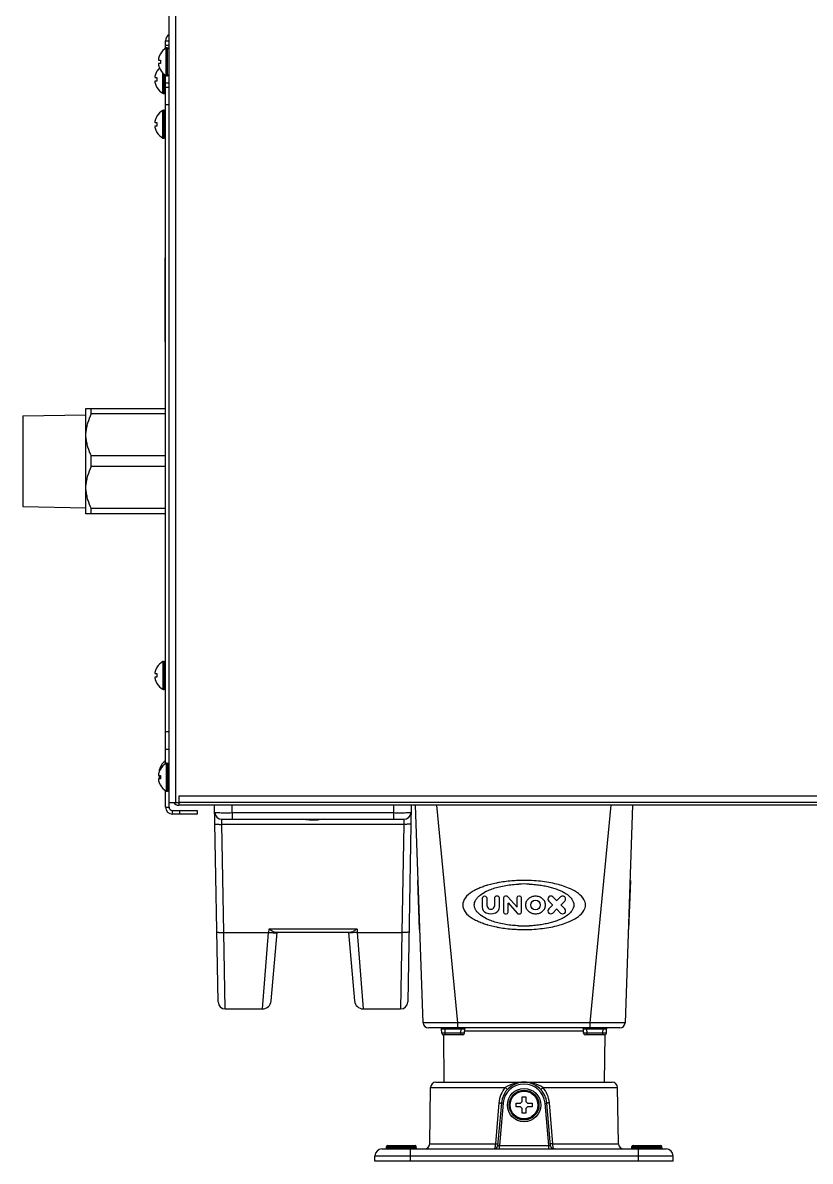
# Model space of a CAD drawing. Header units: millimetres. Extents: x -1686 to 4120, y -1850 to 2563.
# Drawn here: x 1606.3 to 1830.8, y -228.8 to 95.5 of the extents above; entities that cross this region are included whole.
import ezdxf

# ---------------------------------------------------------------- set-up
doc = ezdxf.new("R2010")
doc.units = ezdxf.units.MM
doc.header["$LTSCALE"] = 65.395
doc.layers.get('0').update_dxf_attribs({"linetype": 'CONTINUOUS'})
doc.layers.add('ASSI', color=7, linetype='CONTINUOUS')
doc.layers.add('GEOM', color=7, linetype='CONTINUOUS')

msp = doc.modelspace()

# ---------------------------------------------------------------- linework, layer by layer
at = {"linetype": 'Continuous'}
for p, q in [((1644.98, 84.93), (1645.53, 84.93)), ((1645.5, 86.73), (1645.53, 86.73)), ((1644.5, 81.73), (1644.53, 81.73)), ((1645.53, 83.93), (1644.98, 83.93)), ((1645.53, 82.13), (1645.5, 82.13)), ((1643.98, 79.93), (1644.53, 79.93)), ((1644.53, 78.93), (1643.98, 78.93)), ((1644.53, 77.13), (1644.5, 77.13)), ((1644.5, 68.93), (1644.53, 68.93)), ((1643.98, 67.13), (1644.53, 67.13)), ((1644.53, 66.13), (1643.98, 66.13)), ((1644.53, 64.33), (1644.5, 64.33)), ((1606.28, -16.45), (1624.28, -16.15)), ((1624.28, -14.37), (1646.98, -14.37)), ((1624.28, -44.37), (1624.28, -14.37)), ((1625.78, -15.87), (1625.78, -14.37)), ((1646.98, -15.87), (1625.78, -15.87)), ((1606.28, -16.45), (1606.28, -42.29)), ((1646.98, -27.86), (1625.78, -27.86)), ((1625.78, -30.87), (1625.78, -27.86)), ((1646.98, -30.87), (1625.78, -30.87)), ((1606.28, -42.29), (1624.28, -42.59)), ((1646.98, -44.37), (1624.28, -44.37)), ((1646.98, -42.86), (1625.78, -42.86)), ((1625.78, -44.37), (1625.78, -42.86)), ((1643.98, -89.87), (1644.53, -89.87)), ((1644.5, -88.07), (1644.53, -88.07)), ((1644.53, -90.87), (1643.98, -90.87)), ((1644.53, -92.67), (1644.5, -92.67)), ((1645.7, -116.07), (1645.73, -116.07)), ((1644.98, -118.87), (1645.53, -118.87)), ((1645.53, -119.87), (1644.98, -119.87)), ((1645.5, -117.07), (1645.53, -117.07)), ((1645.53, -121.67), (1645.5, -121.67)), ((1748.68, -210.47), (1749.68, -210.47)), ((1748.68, -211.77), (1748.68, -210.47)), ((1749.68, -210.47), (1749.68, -211.77)), ((1746.88, -212.27), (1748.18, -212.27)), ((1746.88, -213.27), (1746.88, -212.27)), ((1748.18, -213.27), (1746.88, -213.27)), ((1748.18, -212.27), (1748.68, -211.77)), ((1748.68, -213.77), (1748.18, -213.27)), ((1748.68, -215.07), (1748.68, -213.77)), ((1749.68, -211.77), (1750.18, -212.27)), ((1750.18, -213.27), (1749.68, -213.77)), ((1749.68, -213.77), (1749.68, -215.07)), ((1750.18, -212.27), (1751.48, -212.27)), ((1751.48, -213.27), (1750.18, -213.27)), ((1751.48, -212.27), (1751.48, -213.27)), ((1749.68, -215.07), (1748.68, -215.07))]:
    msp.add_line(p, q, dxfattribs=at)
for centre, radius, start, end in [((1646.95, 85.18), 1.98, 174.8627, 175.7144), ((1646.94, 85.18), 1.97, 175.714, 176.9766), ((1646.93, 85.18), 1.96, 176.9771, 178.0037), ((1646.92, 85.18), 1.95, 178.0037, 179.0738), ((1646.92, 85.18), 1.95, 179.0741, 180.1995), ((1646.92, 85.18), 1.95, 180.1995, 181.1541), ((1646.92, 85.18), 1.95, 181.1545, 182.3767), ((1646.93, 85.18), 1.96, 182.3765, 183.2159), ((1646.94, 85.18), 1.97, 183.2167, 184.6016), ((1646.95, 85.18), 1.98, 184.6009, 185.2558), ((1649.48, 84.28), 4.64, 163.6036, 165.6824), ((1646.97, 85.18), 2.01, 172.7256, 174.8598), ((1646.97, 85.18), 2.01, 185.2585, 187.2741), ((1649.51, 84.28), 4.67, 162.6228, 163.6051), ((1649.52, 84.27), 4.68, 161.535, 162.6227), ((1649.54, 84.26), 4.7, 159.4813, 161.5344), ((1649.55, 84.26), 4.72, 158.9977, 159.4819), ((1649.56, 84.26), 4.72, 157.4524, 158.9975), ((1649.57, 84.26), 4.73, 156.6826, 157.4526), ((1649.57, 84.25), 4.73, 155.4278, 156.6825), ((1649.57, 84.25), 4.74, 154.4598, 155.4278), ((1649.58, 84.25), 4.74, 153.3188, 154.4598), ((1649.58, 84.25), 4.75, 151.9926, 153.3187), ((1649.58, 84.25), 4.75, 151.0316, 151.9926), ((1649.59, 84.24), 4.75, 148.4659, 151.0313), ((1649.29, 84.43), 3.79, 172.4013, 179.9911), ((1649.29, 84.43), 3.79, 180.0089, 187.5987), ((1648.57, 79.26), 4.73, 156.6826, 157.4526), ((1648.57, 79.25), 4.73, 155.4278, 156.6825), ((1648.57, 79.25), 4.74, 154.4598, 155.4278), ((1648.58, 79.25), 4.74, 153.3188, 154.4598), ((1648.58, 79.25), 4.75, 151.9926, 153.3187), ((1648.58, 79.25), 4.75, 151.0316, 151.9926), ((1648.59, 79.24), 4.75, 148.4659, 151.0313), ((1646.95, 83.68), 1.98, 174.7442, 175.3991), ((1646.94, 83.68), 1.97, 175.3984, 176.7833), ((1646.93, 83.68), 1.96, 176.7841, 177.6235), ((1646.92, 83.68), 1.96, 177.6234, 178.8455), ((1646.92, 83.68), 1.95, 178.8459, 180.9258), ((1646.92, 83.68), 1.95, 180.9261, 181.9964), ((1646.93, 83.68), 1.96, 181.9964, 183.0228), ((1646.94, 83.68), 1.97, 183.0233, 184.286), ((1646.95, 83.68), 1.98, 184.2856, 185.1372), ((1646.97, 83.68), 2.01, 172.7259, 174.7415), ((1646.97, 83.68), 2.01, 185.1401, 187.2744), ((1649.48, 84.58), 4.64, 194.3176, 196.3964), ((1649.51, 84.59), 4.67, 196.3949, 197.3772), ((1649.52, 84.59), 4.68, 197.3773, 198.465), ((1649.54, 84.6), 4.7, 198.4656, 200.5187), ((1649.55, 84.6), 4.72, 200.5181, 201.0023), ((1649.56, 84.6), 4.72, 201.0025, 202.5476), ((1649.57, 84.61), 4.73, 202.5474, 203.3174), ((1649.57, 84.61), 4.73, 203.3175, 204.5722), ((1649.57, 84.61), 4.74, 204.5722, 205.5402), ((1649.58, 84.61), 4.74, 205.5402, 206.6812), ((1649.58, 84.61), 4.75, 206.6813, 208.0074), ((1649.58, 84.62), 4.75, 208.0074, 208.9684), ((1649.59, 84.62), 4.75, 208.9687, 211.5341), ((1645.95, 80.18), 1.98, 174.8627, 175.7144), ((1645.94, 80.18), 1.97, 175.714, 176.9766), ((1645.93, 80.18), 1.96, 176.9771, 178.0037), ((1645.92, 80.18), 1.95, 178.0037, 179.0738), ((1645.92, 80.18), 1.95, 179.0741, 180.1995), ((1645.92, 80.18), 1.95, 180.1995, 181.1541), ((1645.92, 80.18), 1.95, 181.1545, 182.3767), ((1645.93, 80.18), 1.96, 182.3765, 183.2159), ((1645.94, 80.18), 1.97, 183.2167, 184.6016), ((1645.95, 80.18), 1.98, 184.6009, 185.2558), ((1645.95, 78.68), 1.98, 174.7442, 175.3991), ((1645.94, 78.68), 1.97, 175.3984, 176.7833), ((1645.93, 78.68), 1.96, 176.7841, 177.6235), ((1645.92, 78.68), 1.96, 177.6234, 178.8455), ((1645.92, 78.68), 1.95, 178.8459, 180.9258), ((1645.92, 78.68), 1.95, 180.9261, 181.9964), ((1645.93, 78.68), 1.96, 181.9964, 183.0228), ((1645.94, 78.68), 1.97, 183.0233, 184.286), ((1645.95, 78.68), 1.98, 184.2856, 185.1372), ((1648.48, 79.28), 4.64, 163.6036, 165.6824), ((1645.97, 80.18), 2.01, 172.7256, 174.8598), ((1645.97, 80.18), 2.01, 185.2585, 187.2741), ((1645.97, 78.68), 2.01, 172.7259, 174.7415), ((1645.97, 78.68), 2.01, 185.1401, 187.2744), ((1648.48, 79.58), 4.64, 194.3176, 196.3964), ((1648.51, 79.28), 4.67, 162.6228, 163.6051), ((1648.51, 79.59), 4.67, 196.3949, 197.3772), ((1648.52, 79.27), 4.68, 161.535, 162.6227), ((1648.52, 79.59), 4.68, 197.3773, 198.465), ((1648.54, 79.26), 4.7, 159.4813, 161.5344), ((1648.54, 79.6), 4.7, 198.4656, 200.5187), ((1648.55, 79.26), 4.72, 158.9977, 159.4819), ((1648.55, 79.6), 4.72, 200.5181, 201.0023), ((1648.56, 79.26), 4.72, 157.4524, 158.9975), ((1648.56, 79.6), 4.72, 201.0025, 202.5476), ((1648.29, 79.43), 3.79, 172.4013, 179.9911), ((1648.29, 79.43), 3.79, 180.0089, 187.5987), ((1648.57, 79.61), 4.73, 202.5474, 203.3174), ((1648.57, 79.61), 4.73, 203.3175, 204.5722), ((1648.57, 79.61), 4.74, 204.5722, 205.5402), ((1648.58, 79.61), 4.74, 205.5402, 206.6812), ((1648.58, 79.61), 4.75, 206.6813, 208.0074), ((1648.58, 79.62), 4.75, 208.0074, 208.9684), ((1648.59, 79.62), 4.75, 208.9687, 211.5341), ((1648.54, 66.46), 4.7, 159.4813, 161.5344), ((1648.55, 66.46), 4.72, 158.9977, 159.4819), ((1648.56, 66.46), 4.72, 157.4524, 158.9975), ((1648.57, 66.46), 4.73, 156.6826, 157.4526), ((1648.57, 66.45), 4.73, 155.4278, 156.6825), ((1648.57, 66.45), 4.74, 154.4598, 155.4278), ((1648.58, 66.45), 4.74, 153.3188, 154.4598), ((1648.58, 66.45), 4.75, 151.9926, 153.3187), ((1648.58, 66.45), 4.75, 151.0316, 151.9926), ((1648.59, 66.44), 4.75, 148.4659, 151.0313), ((1645.95, 67.38), 1.98, 174.8627, 175.7144), ((1645.94, 67.38), 1.97, 175.714, 176.9766), ((1645.93, 67.38), 1.96, 176.9771, 178.0037), ((1645.92, 67.38), 1.95, 178.0037, 179.0738), ((1645.92, 67.38), 1.95, 179.0741, 180.1995), ((1645.92, 67.38), 1.95, 180.1995, 181.1541), ((1645.92, 67.38), 1.95, 181.1545, 182.3767), ((1645.93, 67.38), 1.96, 182.3765, 183.2159), ((1645.94, 67.38), 1.97, 183.2167, 184.6016), ((1645.95, 67.38), 1.98, 184.6009, 185.2558), ((1645.95, 65.88), 1.98, 174.7442, 175.3991), ((1645.94, 65.88), 1.97, 175.3984, 176.7833), ((1645.93, 65.88), 1.96, 176.7841, 177.6235), ((1645.92, 65.88), 1.96, 177.6234, 178.8455), ((1645.92, 65.88), 1.95, 178.8459, 180.9258), ((1645.92, 65.88), 1.95, 180.9261, 181.9964), ((1645.93, 65.88), 1.96, 181.9964, 183.0228), ((1645.94, 65.88), 1.97, 183.0233, 184.286), ((1645.95, 65.88), 1.98, 184.2856, 185.1372), ((1648.48, 66.48), 4.64, 163.6036, 165.6824), ((1645.97, 67.38), 2.01, 172.7256, 174.8598), ((1645.97, 67.38), 2.01, 185.2585, 187.2741), ((1645.97, 65.88), 2.01, 172.7259, 174.7415), ((1645.97, 65.88), 2.01, 185.1401, 187.2744), ((1648.48, 66.78), 4.64, 194.3176, 196.3964), ((1648.51, 66.48), 4.67, 162.6228, 163.6051), ((1648.51, 66.79), 4.67, 196.3949, 197.3772), ((1648.52, 66.47), 4.68, 161.535, 162.6227), ((1648.52, 66.79), 4.68, 197.3773, 198.465), ((1648.54, 66.8), 4.7, 198.4656, 200.5187), ((1648.55, 66.8), 4.72, 200.5181, 201.0023), ((1648.56, 66.8), 4.72, 201.0025, 202.5476), ((1648.57, 66.81), 4.73, 202.5474, 203.3174), ((1648.57, 66.81), 4.73, 203.3175, 204.5722), ((1648.29, 66.63), 3.79, 172.4013, 179.9911), ((1648.29, 66.63), 3.79, 180.0089, 187.5987), ((1648.57, 66.81), 4.74, 204.5722, 205.5402), ((1648.58, 66.81), 4.74, 205.5402, 206.6812), ((1648.58, 66.81), 4.75, 206.6813, 208.0074), ((1648.58, 66.82), 4.75, 208.0074, 208.9684), ((1648.59, 66.82), 4.75, 208.9687, 211.5341), ((1645.95, -89.62), 1.98, 174.8627, 175.7144), ((1645.94, -89.62), 1.97, 175.714, 176.9766), ((1645.93, -89.62), 1.96, 176.9771, 178.0037), ((1645.92, -89.62), 1.95, 178.0037, 179.0738), ((1645.92, -89.62), 1.95, 179.0741, 180.1995), ((1645.92, -89.62), 1.95, 180.1995, 181.1541), ((1645.92, -89.62), 1.95, 181.1545, 182.3767), ((1645.93, -89.62), 1.96, 182.3765, 183.2159), ((1645.94, -89.62), 1.97, 183.2167, 184.6016), ((1645.95, -89.62), 1.98, 184.6009, 185.2558), ((1648.48, -90.52), 4.64, 163.6036, 165.6824), ((1645.97, -89.62), 2.01, 172.7256, 174.8598), ((1645.97, -89.62), 2.01, 185.2585, 187.2741), ((1648.51, -90.52), 4.67, 162.6228, 163.6051), ((1648.52, -90.53), 4.68, 161.535, 162.6227), ((1648.54, -90.54), 4.7, 159.4813, 161.5344), ((1648.55, -90.54), 4.72, 158.9977, 159.4819), ((1648.56, -90.54), 4.72, 157.4524, 158.9975), ((1648.57, -90.54), 4.73, 156.6826, 157.4526), ((1648.57, -90.55), 4.73, 155.4278, 156.6825), ((1648.57, -90.55), 4.74, 154.4598, 155.4278), ((1648.58, -90.55), 4.74, 153.3188, 154.4598), ((1648.58, -90.55), 4.75, 151.9926, 153.3187), ((1648.58, -90.55), 4.75, 151.0316, 151.9926), ((1648.59, -90.56), 4.75, 148.4659, 151.0313), ((1648.29, -90.37), 3.79, 172.4013, 179.9911), ((1648.29, -90.37), 3.79, 180.0089, 187.5987), ((1645.95, -91.12), 1.98, 174.7442, 175.3991), ((1645.94, -91.12), 1.97, 175.3984, 176.7833), ((1645.93, -91.12), 1.96, 176.7841, 177.6235), ((1645.92, -91.12), 1.96, 177.6234, 178.8455), ((1645.92, -91.12), 1.95, 178.8459, 180.9258), ((1645.92, -91.12), 1.95, 180.9261, 181.9964), ((1645.93, -91.12), 1.96, 181.9964, 183.0228), ((1645.94, -91.12), 1.97, 183.0233, 184.286), ((1645.95, -91.12), 1.98, 184.2856, 185.1372), ((1645.97, -91.12), 2.01, 172.7259, 174.7415), ((1645.97, -91.12), 2.01, 185.1401, 187.2744), ((1648.48, -90.22), 4.64, 194.3176, 196.3964), ((1648.51, -90.21), 4.67, 196.3949, 197.3772), ((1648.52, -90.21), 4.68, 197.3773, 198.465), ((1648.54, -90.2), 4.7, 198.4656, 200.5187), ((1648.55, -90.2), 4.72, 200.5181, 201.0023), ((1648.56, -90.2), 4.72, 201.0025, 202.5476), ((1648.57, -90.19), 4.73, 202.5474, 203.3174), ((1648.57, -90.19), 4.73, 203.3175, 204.5722), ((1648.57, -90.19), 4.74, 204.5722, 205.5402), ((1648.58, -90.19), 4.74, 205.5402, 206.6812), ((1648.58, -90.19), 4.75, 206.6813, 208.0074), ((1648.58, -90.18), 4.75, 208.0074, 208.9684), ((1648.59, -90.18), 4.75, 208.9687, 211.5341), ((1649.76, -118.54), 4.72, 157.4524, 158.9975), ((1649.77, -118.54), 4.73, 156.6826, 157.4526), ((1649.77, -118.55), 4.73, 155.4278, 156.6825), ((1649.77, -118.55), 4.74, 154.4598, 155.4278), ((1649.78, -118.55), 4.74, 153.3188, 154.4598), ((1649.78, -118.55), 4.75, 151.9926, 153.3187), ((1649.78, -118.55), 4.75, 151.0316, 151.9926), ((1649.79, -118.56), 4.75, 148.4659, 151.0313), ((1646.95, -118.62), 1.98, 174.8627, 175.7144), ((1646.94, -118.62), 1.97, 175.714, 176.9766), ((1646.93, -118.62), 1.96, 176.9771, 178.0037), ((1646.92, -118.62), 1.95, 178.0037, 179.0738), ((1646.92, -118.62), 1.95, 179.0741, 180.1995), ((1646.92, -118.62), 1.95, 180.1995, 181.1541), ((1646.92, -118.62), 1.95, 181.1545, 182.3767), ((1646.93, -118.62), 1.96, 182.3765, 183.2159), ((1646.94, -118.62), 1.97, 183.2167, 184.6016), ((1646.95, -118.62), 1.98, 184.6009, 185.2558), ((1646.95, -120.12), 1.98, 174.7442, 175.3991), ((1646.94, -120.12), 1.97, 175.3984, 176.7833), ((1649.48, -119.52), 4.64, 163.6036, 165.6824), ((1646.97, -118.62), 2.01, 172.7256, 174.8598), ((1646.97, -118.62), 2.01, 185.2585, 187.2741), ((1646.97, -120.12), 2.01, 172.7259, 174.7415), ((1649.51, -119.52), 4.67, 162.6228, 163.6051), ((1649.52, -119.53), 4.68, 161.535, 162.6227), ((1649.54, -119.54), 4.7, 159.4813, 161.5344), ((1649.55, -119.54), 4.72, 158.9977, 159.4819), ((1649.56, -119.54), 4.72, 157.4524, 158.9975), ((1647.15, -117.62), 1.98, 174.8627, 175.7144), ((1647.14, -117.62), 1.97, 175.714, 176.9766), ((1647.13, -117.62), 1.96, 176.9771, 178.0037), ((1647.12, -117.62), 1.95, 178.0037, 179.0738), ((1647.12, -117.62), 1.95, 179.0741, 180.1995), ((1647.12, -117.62), 1.95, 180.1995, 181.1541), ((1647.12, -117.62), 1.95, 181.1545, 182.3767), ((1647.13, -117.62), 1.96, 182.3765, 183.2159), ((1647.14, -117.62), 1.97, 183.2167, 184.6016), ((1647.15, -117.62), 1.98, 184.6007, 184.8705), ((1647.15, -119.12), 1.98, 174.7442, 175.3991), ((1647.14, -119.12), 1.97, 175.3984, 176.7833), ((1647.13, -119.12), 1.96, 176.7841, 177.6235), ((1647.12, -119.12), 1.96, 177.6234, 178.8455), ((1647.12, -119.12), 1.95, 178.8459, 180.9258), ((1647.12, -119.12), 1.95, 180.9261, 181.9964), ((1647.13, -119.12), 1.96, 181.9964, 183.0228), ((1647.14, -119.12), 1.97, 183.0233, 184.286), ((1647.15, -119.12), 1.98, 184.2856, 185.1372), ((1649.68, -118.52), 4.64, 163.6036, 165.6824), ((1647.17, -117.62), 2.01, 172.7256, 174.8598), ((1647.17, -119.12), 2.01, 172.7259, 174.7415), ((1647.17, -119.12), 2.01, 185.1401, 187.2744), ((1649.68, -118.22), 4.64, 194.3176, 196.3964), ((1649.57, -119.54), 4.73, 156.6826, 157.4526), ((1649.57, -119.55), 4.73, 155.4278, 156.6825), ((1649.71, -118.52), 4.67, 162.6228, 163.6051), ((1649.71, -118.21), 4.67, 196.3949, 197.3772), ((1649.72, -118.53), 4.68, 161.535, 162.6227), ((1649.72, -118.21), 4.68, 197.3773, 198.465), ((1649.57, -119.55), 4.74, 154.4598, 155.4278), ((1649.74, -118.54), 4.7, 159.4813, 161.5344), ((1649.74, -118.2), 4.7, 198.4656, 200.5187), ((1649.58, -119.55), 4.74, 153.3188, 154.4598), ((1649.75, -118.54), 4.72, 158.9977, 159.4819), ((1649.58, -119.55), 4.75, 151.9926, 153.3187), ((1649.75, -118.2), 4.71, 200.5181, 200.7491), ((1649.58, -119.55), 4.75, 151.0316, 151.9926), ((1649.59, -119.56), 4.75, 148.4659, 151.0313), ((1649.29, -119.37), 3.79, 172.4013, 179.9911), ((1649.29, -119.37), 3.79, 180.0089, 187.5987), ((1646.93, -120.12), 1.96, 176.7841, 177.6235), ((1646.92, -120.12), 1.96, 177.6234, 178.8455), ((1646.92, -120.12), 1.95, 178.8459, 180.9258), ((1646.92, -120.12), 1.95, 180.9261, 181.9964), ((1646.93, -120.12), 1.96, 181.9964, 183.0228), ((1646.94, -120.12), 1.97, 183.0233, 184.286), ((1646.95, -120.12), 1.98, 184.2856, 185.1372), ((1646.97, -120.12), 2.01, 185.1401, 187.2744), ((1649.48, -119.22), 4.64, 194.3176, 196.3964), ((1649.51, -119.21), 4.67, 196.3949, 197.3772), ((1649.52, -119.21), 4.68, 197.3773, 198.465), ((1649.54, -119.2), 4.7, 198.4656, 200.5187), ((1649.55, -119.2), 4.72, 200.5181, 201.0023), ((1649.56, -119.2), 4.72, 201.0025, 202.5476), ((1649.57, -119.19), 4.73, 202.5474, 203.3174), ((1649.57, -119.19), 4.73, 203.3175, 204.5722), ((1649.57, -119.19), 4.74, 204.5722, 205.5402), ((1649.58, -119.19), 4.74, 205.5402, 206.6812), ((1649.58, -119.19), 4.75, 206.6813, 208.0074), ((1649.58, -119.18), 4.75, 208.0074, 208.9684), ((1649.59, -119.18), 4.75, 208.9687, 211.5341)]:
    msp.add_arc(centre, radius, start, end, dxfattribs=at)
for points, knots in [([(1625.78, -15.87), (1625.37, -16.71), (1624.85, -18.01), (1624.42, -19.82), (1624.31, -20.73), (1624.28, -21.19)], [0, 0, 0, 0, 0.502997, 0.752105, 1, 1, 1, 1]), ([(1624.28, -22.55), (1624.31, -23.01), (1624.42, -23.92), (1624.85, -25.73), (1625.37, -27.03), (1625.78, -27.86)], [0, 0, 0, 0, 0.247896, 0.497004, 1, 1, 1, 1]), ([(1625.78, -30.87), (1625.37, -31.71), (1624.85, -33.01), (1624.42, -34.82), (1624.31, -35.73), (1624.28, -36.19)], [0, 0, 0, 0, 0.502997, 0.752105, 1, 1, 1, 1]), ([(1624.28, -37.55), (1624.31, -38.01), (1624.42, -38.92), (1624.85, -40.73), (1625.37, -42.03), (1625.78, -42.86)], [0, 0, 0, 0, 0.247896, 0.497004, 1, 1, 1, 1])]:
    msp.add_open_spline(points, degree=3, knots=knots, dxfattribs=at)
at = {"layer": 'ASSI', "linetype": 'Continuous'}
for p, q in [((1647.18, 80.49), (1647.18, 88.38)), ((1647.38, 80.43), (1647.38, 88.43)), ((1647.38, 88.43), (1647.58, 88.43)), ((1647.58, 80.43), (1647.58, 88.43)), ((1646.18, 75.49), (1646.18, 81.29)), ((1646.38, 75.43), (1646.38, 81.08)), ((1646.58, 75.43), (1646.58, 80.92)), ((1647.38, 80.43), (1647.58, 80.43)), ((1646.38, 75.43), (1646.58, 75.43)), ((1646.18, 62.69), (1646.18, 70.58)), ((1646.38, 62.63), (1646.38, 70.63)), ((1646.38, 70.63), (1646.58, 70.63)), ((1646.58, 62.63), (1646.58, 70.63)), ((1646.38, 62.63), (1646.58, 62.63)), ((1646.18, -86.42), (1646.18, -94.31)), ((1646.38, -86.37), (1646.58, -86.37)), ((1646.38, -86.37), (1646.38, -94.37)), ((1646.58, -86.37), (1646.58, -94.37)), ((1646.38, -94.37), (1646.58, -94.37)), ((1647.18, -115.42), (1647.18, -123.31)), ((1647.38, -115.37), (1647.58, -115.37)), ((1647.38, -115.37), (1647.38, -123.37)), ((1647.58, -115.37), (1647.58, -123.37)), ((1647.38, -123.37), (1647.58, -123.37))]:
    msp.add_line(p, q, dxfattribs=at)
for radius in [4, 3.95]:
    msp.add_circle((1749.18, -212.77), radius, dxfattribs=at)
for centre, radius, start, end in [((1649.6, 84.23), 4.8, 120.3012, 148.5421), ((1647.38, 88.03), 0.4, 90, 120.3012), ((1647.58, 88.03), 0.4, 0, 90), ((1648.6, 79.23), 4.8, 134.3365, 148.5421), ((1649.6, 84.63), 4.8, 211.4579, 239.6988), ((1647.38, 80.83), 0.4, 239.6988, 270), ((1647.58, 80.83), 0.4, 270, 360), ((1648.6, 79.63), 4.8, 211.4579, 239.6988), ((1646.38, 75.83), 0.4, 239.6988, 270), ((1646.58, 75.83), 0.4, 270, 360), ((1648.6, 66.43), 4.8, 120.3012, 148.5421), ((1646.38, 70.23), 0.4, 90, 120.3012), ((1646.58, 70.23), 0.4, 0, 90), ((1648.6, 66.83), 4.8, 211.4579, 239.6988), ((1646.38, 63.03), 0.4, 239.6988, 270), ((1646.58, 63.03), 0.4, 270, 360), ((1648.6, -90.57), 4.8, 120.3012, 148.5421), ((1646.38, -86.77), 0.4, 90, 120.3012), ((1646.58, -86.77), 0.4, 0, 90), ((1648.6, -90.17), 4.8, 211.4579, 239.6988), ((1646.58, -93.97), 0.4, 270, 360), ((1646.38, -93.97), 0.4, 239.6988, 270), ((1649.6, -119.57), 4.8, 120.3012, 148.5421), ((1649.8, -118.57), 4.8, 126.1752, 148.5421), ((1647.38, -115.77), 0.4, 90, 120.3012), ((1647.58, -115.77), 0.4, 0, 90), ((1649.6, -119.17), 4.8, 211.4579, 239.6988), ((1647.58, -122.97), 0.4, 270, 360), ((1647.38, -122.97), 0.4, 239.6988, 270)]:
    msp.add_arc(centre, radius, start, end, dxfattribs=at)
at = {"layer": 'GEOM', "linetype": 'Continuous'}
for p, q in [((1647.98, -127.87), (1647.98, 673.63)), ((1649.78, 660.98), (1649.78, -126.57)), ((1646.98, 88.23), (1646.98, 90.43)), ((1646.98, 90.43), (1647.98, 90.43)), ((1646.98, 89.16), (1647.98, 89.16)), ((1646.98, -115.57), (1646.98, 80.63)), ((1647.98, 78.38), (1646.98, 78.38)), ((1646.98, 77.23), (1647.98, 77.23)), ((1646.98, 72.23), (1647.98, 72.23)), ((1646.88, 4.63), (1646.88, 28.63)), ((1646.98, 28.63), (1646.88, 28.63)), ((1646.98, 4.63), (1646.88, 4.63)), ((1646.98, -106.37), (1647.98, -106.37)), ((1646.98, -111.37), (1647.98, -111.37)), ((1646.98, -127.87), (1646.98, -123.17)), ((2409.18, -124.77), (1650.78, -124.77)), ((1650.78, -124.77), (1650.78, -126.57)), ((1646.98, -127.87), (1647.98, -127.87)), ((1647.98, -126.57), (1650.78, -126.57)), ((1648.98, -128.87), (1655.98, -128.87)), ((1648.98, -129.87), (1648.98, -128.87)), ((1651.13, -126.57), (1650.78, -126.57)), ((1650.78, -126.57), (1650.78, -127.37)), ((2410.98, -127.37), (1650.78, -127.37)), ((1650.98, -128.87), (1650.98, -129.87)), ((2408.83, -126.57), (1651.13, -126.57)), ((1655.98, -128.87), (1655.98, -129.87)), ((1661.96, -183.4), (1660.98, -127.37)), ((1666.01, -129.47), (1665.98, -127.37)), ((1666.01, -129.47), (1711.95, -129.47)), ((1666.01, -129.47), (1666.01, -131.37)), ((1711.98, -127.37), (1711.95, -129.47)), ((1711.95, -129.47), (1711.95, -131.37)), ((1716.98, -127.37), (1716, -183.4)), ((1720.4, -189.32), (1718.24, -127.37)), ((1730.33, -189.32), (1724.34, -127.37)), ((1768.03, -189.32), (1774.02, -127.37)), ((1780.12, -127.37), (1777.96, -189.32)), ((1655.98, -129.87), (1648.98, -129.87)), ((1663.02, -131.37), (1687.95, -131.37)), ((1663.07, -132.79), (1663.02, -131.37)), ((1663.07, -132.79), (1714.89, -132.79)), ((1663.61, -163.57), (1663.07, -132.79)), ((1690.01, -131.37), (1714.94, -131.37)), ((1714.89, -132.79), (1714.35, -163.57)), ((1714.94, -131.37), (1714.89, -132.79)), ((1718.98, -148.77), (1718.88, -148.77)), ((1719.37, -162.77), (1718.88, -148.77)), ((1779.48, -148.77), (1778.99, -162.77)), ((1779.48, -148.77), (1779.38, -148.77)), ((1737.21, -153.97), (1737.21, -156.28)), ((1738.69, -156.09), (1738.69, -153.97)), ((1740.72, -153.97), (1740.72, -156.09)), ((1742.2, -156.28), (1742.2, -153.97)), ((1743.34, -153.74), (1743.34, -157.8)), ((1744.14, -153.23), (1743.85, -153.23)), ((1747.08, -156.34), (1744.53, -153.41)), ((1744.61, -157.8), (1744.61, -155.23)), ((1744.69, -155.2), (1747.23, -158.13)), ((1747.15, -153.74), (1747.15, -156.31)), ((1747.91, -153.23), (1747.66, -153.23)), ((1748.42, -157.8), (1748.42, -153.74)), ((1756.2, -154.68), (1757.26, -155.74)), ((1758.46, -154.54), (1757.39, -153.48)), ((1759.58, -153.48), (1758.52, -154.54)), ((1759.71, -155.74), (1760.78, -154.68)), ((1719.23, -155.77), (1719.13, -155.77)), ((1743.85, -158.31), (1744.1, -158.31)), ((1747.62, -158.31), (1747.91, -158.31)), ((1757.26, -155.8), (1756.2, -156.86)), ((1757.39, -158.06), (1758.46, -157)), ((1758.52, -157), (1759.58, -158.06)), ((1760.78, -156.86), (1759.71, -155.8)), ((1779.13, -155.77), (1779.23, -155.77)), ((1663.61, -163.57), (1676.31, -163.57)), ((1663.96, -185.37), (1663.61, -163.57)), ((1674.61, -185.37), (1676.31, -163.57)), ((1676.4, -162.63), (1676.31, -163.57)), ((1701.56, -162.63), (1676.4, -162.63)), ((1677.11, -183.08), (1678.81, -163.57)), ((1699.68, -163.57), (1678.28, -163.57)), ((1699.15, -163.57), (1700.85, -183.08)), ((1701.56, -162.63), (1701.65, -163.57)), ((1701.65, -163.57), (1714.35, -163.57)), ((1701.65, -163.57), (1703.35, -185.37)), ((1714.35, -163.57), (1714, -185.37)), ((1719.37, -162.77), (1719.47, -162.77)), ((1778.89, -162.77), (1778.99, -162.77)), ((1663.96, -185.37), (1674.62, -185.37)), ((1703.34, -185.37), (1714, -185.37)), ((1776.46, -190.77), (1721.9, -190.77)), ((1725.71, -192.28), (1725.68, -191.01)), ((1726.68, -191.01), (1726.68, -190.77)), ((1726.68, -191.01), (1731.26, -191.01)), ((1726.71, -192.28), (1726.68, -191.01)), ((1768.03, -189.32), (1730.33, -189.32)), ((1730.33, -190.77), (1730.33, -189.32)), ((1731.2, -192.28), (1731.26, -191.01)), ((1731.26, -191.01), (1731.26, -190.77)), ((1732.2, -192.29), (1732.26, -191.01)), ((1766.16, -192.29), (1766.1, -191.01)), ((1767.1, -191.01), (1767.1, -190.77)), ((1767.1, -191.01), (1771.68, -191.01)), ((1767.16, -192.28), (1767.1, -191.01)), ((1768.03, -190.77), (1768.03, -189.32)), ((1771.65, -192.28), (1771.68, -191.01)), ((1771.68, -191.01), (1771.68, -190.77)), ((1772.65, -192.28), (1772.68, -191.01)), ((1726.2, -192.77), (1726.32, -206.27)), ((1731.7, -192.77), (1726.21, -192.77)), ((1731.2, -192.28), (1726.71, -192.28)), ((1726.71, -192.77), (1726.71, -192.28)), ((1731.2, -192.77), (1731.2, -192.28)), ((1766.14, -191.76), (1732.22, -191.76)), ((1772.15, -192.77), (1766.66, -192.77)), ((1771.65, -192.28), (1767.16, -192.28)), ((1767.16, -192.77), (1767.16, -192.28)), ((1771.65, -192.77), (1771.65, -192.28)), ((1772.16, -192.77), (1772.04, -206.27)), ((1724.05, -206.27), (1774.31, -206.27)), ((1722.27, -223.8), (1722.55, -207.74)), ((1722.55, -207.74), (1743.83, -207.74)), ((1754.53, -207.74), (1775.81, -207.74)), ((1776.09, -223.8), (1775.81, -207.74)), ((1741.98, -212.13), (1740.99, -223.8)), ((1742.7, -212.2), (1741.64, -224.36)), ((1743.2, -212.25), (1742.15, -224.27)), ((1743.2, -212.25), (1742.7, -212.2)), ((1755.16, -212.25), (1755.66, -212.2)), ((1756.21, -224.27), (1755.16, -212.25)), ((1756.72, -224.36), (1755.66, -212.2)), ((1757.37, -223.8), (1756.38, -212.13)), ((1708.68, -225.27), (1789.68, -225.27)), ((1709.93, -224.57), (1718.43, -224.57)), ((1709.93, -224.97), (1709.93, -224.57)), ((1709.93, -224.97), (1718.43, -224.97)), ((1710.23, -224.27), (1718.13, -224.27)), ((1716.68, -225.27), (1716.68, -228.77)), ((1718.43, -224.97), (1718.43, -224.57)), ((1722.27, -223.8), (1740.99, -223.8)), ((1742.15, -224.27), (1756.21, -224.27)), ((1742.15, -225.27), (1742.15, -224.27)), ((1756.21, -225.27), (1756.21, -224.27)), ((1757.37, -223.8), (1776.09, -223.8)), ((1779.93, -224.57), (1788.43, -224.57)), ((1779.93, -224.97), (1779.93, -224.57)), ((1779.93, -224.97), (1788.43, -224.97)), ((1780.23, -224.27), (1788.13, -224.27)), ((1781.68, -225.27), (1781.68, -228.77)), ((1788.43, -224.97), (1788.43, -224.57)), ((1706.68, -228.77), (1706.68, -227.27)), ((1791.68, -228.77), (1706.68, -228.77)), ((1716.68, -227.23), (1781.68, -227.23)), ((1791.68, -228.77), (1791.68, -227.27))]:
    msp.add_line(p, q, dxfattribs=at)
for points in [[(1687.95, -131.37), (1688.19, -131.37), (1688.73, -131.37), (1688.98, -131.37)], [(1688.98, -131.37), (1689.2, -131.37), (1689.75, -131.37), (1690.01, -131.37)], [(1732.26, -191.01), (1732.27, -190.95), (1732.32, -190.86), (1732.4, -190.79), (1732.51, -190.77)], [(1765.85, -190.77), (1765.96, -190.79), (1766.04, -190.86), (1766.09, -190.95), (1766.1, -191.01)]]:
    msp.add_lwpolyline(points, dxfattribs=at)
for centre, radius in [((1752.44, -155.77), 1.37), ((1749.18, -212.77), 4.75), ((1749.18, -212.77), 4.25)]:
    msp.add_circle(centre, radius, dxfattribs=at)
for centre, radius, start, end in [((1648.98, 90.43), 2, 120.0464, 180), ((1648.98, -127.87), 2, 180, 270), ((1648.98, -127.87), 1, 180, 270), ((1650.78, -125.57), 1.8, 213.7972, 270), ((1651.13, -123.83), 2.74, 262.7051, 269.9741), ((1663.02, -129.37), 2, 181, 269.9997), ((1714.94, -129.37), 2, 270, 359.0011), ((1688.27, -112), 19.64, 275.1315, 276.1333), ((1749.18, -192.55), 43.78, 88.1051, 91.9045), ((1749.18, -183.37), 33.58, 87.5041, 92.4884), ((1737.95, -153.97), 0.74, 0, 180.0001), ((1741.46, -153.97), 0.74, 0, 180), ((1743.85, -153.74), 0.508, 90, 180), ((1744.14, -153.74), 0.508, 41, 90), ((1744.65, -155.23), 0.0423, 41, 180), ((1747.66, -153.74), 0.508, 90, 180), ((1747.91, -153.74), 0.508, 0, 90), ((1756.79, -154.08), 0.846, 45, 225), ((1758.49, -154.51), 0.0423, 225, 315), ((1760.18, -154.08), 0.846, 315, 135.0003), ((1739.11, -156.28), 1.9, 180, 246.4218), ((1739.71, -154.92), 3.38, 246.4218, 293.5782), ((1739.54, -156.09), 0.846, 180, 262.3377), ((1739.71, -154.84), 2.11, 262.3377, 277.6624), ((1739.87, -156.09), 0.846, 277.6627, 360), ((1740.3, -156.28), 1.9, 293.5782, 360), ((1743.85, -157.8), 0.508, 180.0003, 270), ((1744.1, -157.8), 0.508, 270, 360), ((1747.11, -156.31), 0.0423, 220.9989, 360), ((1747.62, -157.8), 0.508, 221, 270), ((1747.91, -157.8), 0.508, 270, 0.0001), ((1756.79, -157.46), 0.846, 135, 315), ((1757.23, -155.77), 0.0423, 315, 44.9987), ((1758.49, -157.03), 0.0423, 45, 135), ((1760.18, -157.46), 0.846, 225.0006, 45), ((1759.74, -155.77), 0.0423, 135, 224.9987), ((1749.18, -128.18), 33.57, 267.3327, 272.6739), ((1749.18, -119.01), 43.76, 267.9356, 272.0555), ((1663.96, -183.37), 2, 181, 270), ((1674.61, -182.87), 2.5, 270, 355), ((1703.35, -182.87), 2.5, 185, 270), ((1714, -183.37), 2, 270, 359), ((1721.9, -189.27), 1.5, 182, 270), ((1725.19, -191.77), 1, 62.1385, 90), ((1725.43, -191.02), 0.25, 1.0003, 90.0181), ((1772.93, -191.02), 0.25, 89.9879, 178.9997), ((1773.17, -191.77), 1, 90, 117.8615), ((1776.46, -189.27), 1.5, 270.0006, 358), ((1726.21, -192.27), 0.5, 181, 269.9972), ((1731.7, -192.27), 0.5, 270, 357.587), ((1766.66, -192.27), 0.5, 182.4136, 270), ((1772.15, -192.27), 0.5, 270.002, 359), ((1724.05, -207.77), 1.5, 90, 179), ((1749.18, -212.77), 6.5, 5, 175), ((1749.18, -212.77), 6, 5, 175), ((1774.31, -207.77), 1.5, 1, 90), ((1708.68, -227.27), 2, 90.0002, 180), ((1709.63, -224.97), 0.3, 270, 360), ((1710.23, -224.57), 0.3, 90, 180), ((1718.13, -224.57), 0.3, 0, 90), ((1718.73, -224.97), 0.3, 180, 270), ((1720.77, -223.77), 1.5, 270, 359), ((1740.65, -224.27), 1, 269.9995, 355), ((1757.71, -224.27), 1, 185, 270), ((1777.59, -223.77), 1.5, 181, 270), ((1779.63, -224.97), 0.3, 270, 360), ((1780.23, -224.57), 0.3, 90, 180), ((1788.13, -224.57), 0.3, 0, 90), ((1788.73, -224.97), 0.3, 180, 270), ((1789.68, -227.27), 2, 0, 90)]:
    msp.add_arc(centre, radius, start, end, dxfattribs=at)
for points, knots in [([(1661.02, -129.4), (1661.02, -129.41), (1661.06, -129.41), (1661.12, -129.43), (1661.25, -129.43), (1661.41, -129.44), (1661.62, -129.45), (1661.87, -129.46), (1662.16, -129.46), (1662.62, -129.47), (1663.27, -129.48), (1664.12, -129.48), (1665.05, -129.48), (1665.69, -129.48), (1666.01, -129.47)], [0, 0, 0, 0, 0.00525, 0.01978, 0.043689, 0.076767, 0.118722, 0.169143, 0.227565, 0.293413, 0.444827, 0.617579, 0.805037, 1, 1, 1, 1]), ([(1711.95, -129.47), (1712.27, -129.48), (1712.91, -129.48), (1713.84, -129.48), (1714.69, -129.48), (1715.34, -129.47), (1715.8, -129.46), (1716.09, -129.46), (1716.34, -129.45), (1716.55, -129.44), (1716.71, -129.43), (1716.84, -129.43), (1716.9, -129.41), (1716.94, -129.41), (1716.94, -129.4)], [0, 0, 0, 0, 0.194963, 0.382421, 0.555173, 0.706587, 0.772435, 0.830857, 0.881278, 0.923233, 0.956311, 0.98022, 0.99475, 1, 1, 1, 1]), ([(1661.07, -132.72), (1661.07, -132.73), (1661.09, -132.74), (1661.14, -132.75), (1661.25, -132.76), (1661.43, -132.78), (1661.68, -132.79), (1661.98, -132.79), (1662.45, -132.8), (1662.82, -132.8), (1663.07, -132.79)], [0, 0, 0, 0, 0.007007, 0.022204, 0.079649, 0.172027, 0.296053, 0.44694, 0.619028, 1, 1, 1, 1]), ([(1687.87, -131.55), (1687.52, -131.52), (1686.86, -131.44), (1686.2, -131.37), (1685.88, -131.37)], [0, 0, 0, 0, 0.516576, 1, 1, 1, 1]), ([(1687.95, -131.37), (1688.03, -131.37), (1688.38, -131.37), (1688.72, -131.36), (1688.98, -131.36)], [0, 0, 0, 0, 0.245786, 1, 1, 1, 1]), ([(1688.98, -131.36), (1689.07, -131.36), (1689.41, -131.36), (1689.75, -131.37), (1690.01, -131.37)], [0, 0, 0, 0, 0.252922, 1, 1, 1, 1]), ([(1692.08, -131.37), (1691.81, -131.37), (1691.23, -131.42), (1690.67, -131.49), (1690.37, -131.52)], [0, 0, 0, 0, 0.484309, 1, 1, 1, 1]), ([(1716.89, -132.72), (1716.89, -132.73), (1716.87, -132.74), (1716.82, -132.75), (1716.71, -132.76), (1716.53, -132.78), (1716.28, -132.79), (1715.98, -132.79), (1715.51, -132.8), (1715.14, -132.8), (1714.89, -132.79)], [0, 0, 0, 0, 0.007007, 0.022204, 0.079649, 0.172027, 0.296053, 0.44694, 0.619028, 1, 1, 1, 1]), ([(1747.73, -148.79), (1747.23, -148.81), (1746.02, -148.87), (1744.17, -149.04), (1742.52, -149.29), (1741.29, -149.52), (1740.44, -149.7), (1739.61, -149.9), (1738.93, -150.09), (1738.53, -150.22), (1738.39, -150.26)], [0, 0, 0, 0, 0.157659, 0.382572, 0.58963, 0.685921, 0.777243, 0.866283, 0.955457, 1, 1, 1, 1]), ([(1759.97, -150.26), (1759.3, -150.05), (1757.1, -149.46), (1753.97, -148.98), (1751.52, -148.82), (1750.63, -148.79)], [0, 0, 0, 0, 0.222615, 0.719095, 1, 1, 1, 1]), ([(1735.96, -151.18), (1735.87, -151.22), (1735.33, -151.48), (1734.03, -152.19), (1732.35, -153.5), (1731.68, -155.07), (1731.68, -155.77)], [0, 0, 0, 0, 0.04125, 0.275012, 0.678544, 1, 1, 1, 1]), ([(1735.93, -153.63), (1736.15, -153.4), (1736.91, -152.7), (1737.78, -152.18), (1738.41, -151.88)], [0, 0, 0, 0, 0.313765, 1, 1, 1, 1]), ([(1738.39, -150.26), (1737.99, -150.38), (1737.17, -150.66), (1736.37, -150.99), (1735.96, -151.18)], [0, 0, 0, 0, 0.48085, 1, 1, 1, 1]), ([(1738.41, -151.88), (1738.57, -151.8), (1739.76, -151.25), (1742.22, -150.47), (1745.2, -149.98), (1747.1, -149.85), (1747.72, -149.82)], [0, 0, 0, 0, 0.057408, 0.407118, 0.80488, 1, 1, 1, 1]), ([(1750.64, -149.82), (1750.95, -149.83), (1751.83, -149.88), (1753.24, -150.02), (1754.58, -150.23), (1755.57, -150.43), (1756.27, -150.58), (1756.94, -150.76), (1757.81, -151.01), (1758.83, -151.37), (1759.6, -151.71), (1759.95, -151.88)], [0, 0, 0, 0, 0.096488, 0.276509, 0.442355, 0.519536, 0.592779, 0.664239, 0.735865, 0.878106, 1, 1, 1, 1]), ([(1759.95, -151.88), (1760, -151.9), (1760.42, -152.11), (1761.3, -152.62), (1762.06, -153.22), (1762.43, -153.63)], [0, 0, 0, 0, 0.051563, 0.465079, 1, 1, 1, 1]), ([(1762.4, -151.18), (1762.22, -151.1), (1761.43, -150.75), (1760.61, -150.46), (1759.97, -150.26)], [0, 0, 0, 0, 0.227638, 1, 1, 1, 1]), ([(1766.68, -155.77), (1766.68, -155.51), (1766.6, -154.95), (1766.05, -153.73), (1764.63, -152.35), (1763.2, -151.55), (1762.4, -151.18)], [0, 0, 0, 0, 0.1198, 0.254861, 0.60223, 1, 1, 1, 1]), ([(1735, -155.77), (1735, -155.54), (1735.06, -155.07), (1735.38, -154.33), (1735.72, -153.87), (1735.93, -153.63)], [0, 0, 0, 0, 0.282762, 0.599317, 1, 1, 1, 1]), ([(1750.67, -153.81), (1750.58, -153.87), (1750.23, -154.14), (1749.74, -154.77), (1749.58, -155.44), (1749.58, -155.77)], [0, 0, 0, 0, 0.13782, 0.577461, 1, 1, 1, 1]), ([(1755.29, -155.77), (1755.29, -155.44), (1755.14, -154.77), (1754.49, -153.94), (1753.54, -153.4), (1752.44, -153.21), (1751.44, -153.38), (1750.88, -153.66), (1750.67, -153.81)], [0, 0, 0, 0, 0.162094, 0.330751, 0.508275, 0.691811, 0.875347, 1, 1, 1, 1]), ([(1762.43, -153.63), (1762.55, -153.77), (1763.05, -154.39), (1763.36, -155.17), (1763.36, -155.77)], [0, 0, 0, 0, 0.241033, 1, 1, 1, 1]), ([(1731.68, -155.77), (1731.68, -156.47), (1732.35, -158.04), (1734.03, -159.35), (1735.31, -160.05), (1735.82, -160.29), (1735.88, -160.32)], [0, 0, 0, 0, 0.325823, 0.734844, 0.971786, 1, 1, 1, 1]), ([(1735.9, -157.86), (1735.7, -157.64), (1735.37, -157.19), (1735.06, -156.47), (1735, -155.99), (1735, -155.77)], [0, 0, 0, 0, 0.386646, 0.710619, 1, 1, 1, 1]), ([(1738.48, -159.69), (1737.83, -159.38), (1736.91, -158.84), (1736.12, -158.12), (1735.9, -157.86)], [0, 0, 0, 0, 0.682017, 1, 1, 1, 1]), ([(1749.58, -155.77), (1749.58, -156.1), (1749.74, -156.77), (1750.24, -157.41), (1750.61, -157.69), (1750.71, -157.75)], [0, 0, 0, 0, 0.414827, 0.846454, 1, 1, 1, 1]), ([(1750.71, -157.75), (1750.91, -157.89), (1751.46, -158.16), (1752.44, -158.33), (1753.54, -158.14), (1754.49, -157.6), (1755.14, -156.77), (1755.29, -156.1), (1755.29, -155.77)], [0, 0, 0, 0, 0.11837, 0.303224, 0.488077, 0.666875, 0.836743, 1, 1, 1, 1]), ([(1762.46, -157.87), (1762.09, -158.29), (1761.31, -158.91), (1760.4, -159.44), (1759.95, -159.66), (1759.88, -159.69)], [0, 0, 0, 0, 0.530253, 0.926618, 1, 1, 1, 1]), ([(1763.36, -155.77), (1763.36, -156.36), (1763.05, -157.13), (1762.58, -157.74), (1762.46, -157.87)], [0, 0, 0, 0, 0.777282, 1, 1, 1, 1]), ([(1762.48, -160.32), (1763.25, -159.96), (1764.65, -159.17), (1766.05, -157.81), (1766.6, -156.59), (1766.68, -156.03), (1766.68, -155.77)], [0, 0, 0, 0, 0.38951, 0.741645, 0.87856, 1, 1, 1, 1]), ([(1735.88, -160.32), (1736.31, -160.52), (1737.17, -160.88), (1738.06, -161.18), (1738.49, -161.31)], [0, 0, 0, 0, 0.515491, 1, 1, 1, 1]), ([(1747.62, -161.71), (1747.03, -161.69), (1745.17, -161.55), (1742.22, -161.07), (1739.78, -160.3), (1738.62, -159.76), (1738.48, -159.69)], [0, 0, 0, 0, 0.187834, 0.593214, 0.949621, 1, 1, 1, 1]), ([(1738.49, -161.31), (1738.59, -161.34), (1738.96, -161.45), (1739.61, -161.63), (1740.44, -161.84), (1741.29, -162.02), (1742.52, -162.25), (1744.17, -162.49), (1745.98, -162.66), (1747.15, -162.72), (1747.61, -162.74)], [0, 0, 0, 0, 0.034698, 0.126018, 0.217202, 0.310723, 0.409331, 0.621374, 0.851702, 1, 1, 1, 1]), ([(1759.88, -159.69), (1759.56, -159.85), (1758.8, -160.18), (1757.81, -160.52), (1756.94, -160.78), (1756.27, -160.95), (1755.57, -161.11), (1754.58, -161.31), (1753.24, -161.52), (1751.87, -161.65), (1751.02, -161.7), (1750.74, -161.71)], [0, 0, 0, 0, 0.116158, 0.261112, 0.334104, 0.406927, 0.481566, 0.560219, 0.729227, 0.912681, 1, 1, 1, 1]), ([(1750.75, -162.74), (1751.6, -162.71), (1754.01, -162.55), (1757.06, -162.08), (1759.23, -161.51), (1759.87, -161.31)], [0, 0, 0, 0, 0.274518, 0.782934, 1, 1, 1, 1]), ([(1759.87, -161.31), (1760.54, -161.1), (1761.42, -160.79), (1762.28, -160.41), (1762.48, -160.32)], [0, 0, 0, 0, 0.755976, 1, 1, 1, 1]), ([(1661.61, -163.5), (1661.61, -163.51), (1661.63, -163.52), (1661.67, -163.53), (1661.79, -163.54), (1661.97, -163.56), (1662.22, -163.57), (1662.51, -163.58), (1662.99, -163.58), (1663.36, -163.58), (1663.61, -163.57)], [0, 0, 0, 0, 0.007007, 0.022204, 0.079649, 0.172027, 0.296053, 0.44694, 0.619028, 1, 1, 1, 1]), ([(1676.31, -163.57), (1676.73, -163.61), (1677.44, -163.66), (1678.16, -163.7), (1678.47, -163.7)], [0, 0, 0, 0, 0.577348, 1, 1, 1, 1]), ([(1678.28, -163.57), (1678.13, -163.57), (1677.82, -163.48), (1677.37, -163.25), (1676.89, -162.95), (1676.56, -162.74), (1676.4, -162.63)], [0, 0, 0, 0, 0.201194, 0.446141, 0.71698, 1, 1, 1, 1]), ([(1678.47, -163.7), (1678.49, -163.7), (1678.58, -163.69), (1678.66, -163.69), (1678.72, -163.69)], [0, 0, 0, 0, 0.307707, 1, 1, 1, 1]), ([(1678.72, -163.69), (1678.74, -163.68), (1678.76, -163.68), (1678.8, -163.67), (1678.8, -163.66)], [0, 0, 0, 0, 0.70665, 1, 1, 1, 1]), ([(1699.24, -163.69), (1699.22, -163.68), (1699.2, -163.68), (1699.16, -163.67), (1699.16, -163.66)], [0, 0, 0, 0, 0.70665, 1, 1, 1, 1]), ([(1699.49, -163.7), (1699.47, -163.7), (1699.38, -163.69), (1699.3, -163.69), (1699.24, -163.69)], [0, 0, 0, 0, 0.307707, 1, 1, 1, 1]), ([(1701.65, -163.57), (1701.23, -163.61), (1700.52, -163.66), (1699.8, -163.7), (1699.49, -163.7)], [0, 0, 0, 0, 0.577348, 1, 1, 1, 1]), ([(1701.56, -162.63), (1701.4, -162.74), (1701.07, -162.95), (1700.59, -163.25), (1700.14, -163.48), (1699.83, -163.57), (1699.68, -163.57)], [0, 0, 0, 0, 0.28302, 0.553859, 0.798807, 1, 1, 1, 1]), ([(1716.35, -163.5), (1716.35, -163.51), (1716.33, -163.52), (1716.29, -163.53), (1716.17, -163.54), (1715.99, -163.56), (1715.74, -163.57), (1715.45, -163.58), (1714.97, -163.58), (1714.6, -163.58), (1714.35, -163.57)], [0, 0, 0, 0, 0.007007, 0.022204, 0.079649, 0.172027, 0.296053, 0.44694, 0.619028, 1, 1, 1, 1]), ([(1730.33, -189.32), (1729.68, -189.33), (1728.41, -189.35), (1726.57, -189.37), (1725.12, -189.38), (1724.05, -189.38), (1723.33, -189.38), (1722.67, -189.38), (1722.1, -189.38), (1721.6, -189.37), (1721.18, -189.37), (1720.89, -189.36), (1720.7, -189.35), (1720.6, -189.35), (1720.52, -189.34), (1720.45, -189.34), (1720.42, -189.33), (1720.4, -189.33), (1720.4, -189.32)], [0, 0, 0, 0, 0.195063, 0.382654, 0.555578, 0.634412, 0.707121, 0.773005, 0.831421, 0.881814, 0.923704, 0.9567, 0.969766, 0.980506, 0.988896, 0.994923, 0.998594, 1, 1, 1, 1]), ([(1725.68, -191.01), (1725.68, -191.01), (1725.69, -191.02), (1725.71, -191.01), (1725.73, -191.01), (1725.76, -191.01), (1725.81, -191.01), (1725.88, -191.01), (1725.99, -191.01), (1726.14, -191.01), (1726.37, -191.01), (1726.56, -191.01), (1726.68, -191.01)], [0, 0, 0, 0, 0.004834, 0.019234, 0.043054, 0.076118, 0.118077, 0.168505, 0.292893, 0.444393, 0.617261, 1, 1, 1, 1]), ([(1731.26, -191.01), (1731.38, -191.01), (1731.57, -191.01), (1731.8, -191.01), (1731.95, -191.01), (1732.06, -191.01), (1732.14, -191.01), (1732.18, -191.01), (1732.21, -191.01), (1732.24, -191.01), (1732.25, -191.01), (1732.26, -191.01), (1732.26, -191.01)], [0, 0, 0, 0, 0.382597, 0.55545, 0.707009, 0.831435, 0.881909, 0.923896, 0.956951, 0.980797, 0.995205, 1, 1, 1, 1]), ([(1766.1, -191.01), (1766.1, -191.01), (1766.11, -191.01), (1766.12, -191.01), (1766.15, -191.01), (1766.18, -191.01), (1766.22, -191.01), (1766.3, -191.01), (1766.41, -191.01), (1766.56, -191.01), (1766.79, -191.01), (1766.98, -191.01), (1767.1, -191.01)], [0, 0, 0, 0, 0.004795, 0.019204, 0.043051, 0.076107, 0.118094, 0.16857, 0.292995, 0.444555, 0.617408, 1, 1, 1, 1]), ([(1777.96, -189.32), (1777.96, -189.33), (1777.94, -189.33), (1777.91, -189.34), (1777.84, -189.34), (1777.76, -189.35), (1777.66, -189.35), (1777.47, -189.36), (1777.18, -189.37), (1776.76, -189.37), (1776.26, -189.38), (1775.69, -189.38), (1775.03, -189.38), (1774.31, -189.38), (1773.24, -189.38), (1771.79, -189.37), (1769.95, -189.35), (1768.68, -189.33), (1768.03, -189.32)], [0, 0, 0, 0, 0.001406, 0.005077, 0.011104, 0.019494, 0.030234, 0.0433, 0.076296, 0.118185, 0.168579, 0.226995, 0.292879, 0.365588, 0.444422, 0.617345, 0.804937, 1, 1, 1, 1]), ([(1771.68, -191.01), (1771.8, -191.01), (1771.99, -191.01), (1772.22, -191.01), (1772.37, -191.01), (1772.48, -191.01), (1772.55, -191.01), (1772.6, -191.01), (1772.63, -191.01), (1772.65, -191.01), (1772.67, -191.02), (1772.68, -191.01), (1772.68, -191.01)], [0, 0, 0, 0, 0.382744, 0.55561, 0.707108, 0.831497, 0.881926, 0.923885, 0.956947, 0.980765, 0.995163, 1, 1, 1, 1]), ([(1726.71, -192.28), (1726.58, -192.28), (1726.39, -192.28), (1726.16, -192.28), (1726.01, -192.28), (1725.9, -192.28), (1725.83, -192.28), (1725.79, -192.28), (1725.75, -192.28), (1725.73, -192.28), (1725.72, -192.28), (1725.71, -192.28), (1725.71, -192.28)], [0, 0, 0, 0, 0.382667, 0.555493, 0.706962, 0.83134, 0.881772, 0.92374, 0.956817, 0.980658, 0.995091, 1, 1, 1, 1]), ([(1732.2, -192.29), (1732.2, -192.29), (1732.19, -192.29), (1732.18, -192.29), (1732.16, -192.29), (1732.12, -192.29), (1732.08, -192.29), (1732.01, -192.29), (1731.9, -192.29), (1731.75, -192.29), (1731.52, -192.28), (1731.33, -192.28), (1731.2, -192.28)], [0, 0, 0, 0, 0.004909, 0.019313, 0.043185, 0.076278, 0.118231, 0.168683, 0.293078, 0.444524, 0.617359, 1, 1, 1, 1]), ([(1767.16, -192.28), (1767.03, -192.28), (1766.84, -192.28), (1766.61, -192.29), (1766.46, -192.29), (1766.35, -192.29), (1766.28, -192.29), (1766.24, -192.29), (1766.2, -192.29), (1766.18, -192.29), (1766.17, -192.29), (1766.16, -192.29), (1766.16, -192.29)], [0, 0, 0, 0, 0.382539, 0.555339, 0.706767, 0.831164, 0.881627, 0.923597, 0.956712, 0.980614, 0.995051, 1, 1, 1, 1]), ([(1772.65, -192.28), (1772.65, -192.28), (1772.64, -192.28), (1772.63, -192.28), (1772.61, -192.28), (1772.57, -192.28), (1772.53, -192.28), (1772.46, -192.28), (1772.35, -192.28), (1772.2, -192.28), (1771.97, -192.28), (1771.78, -192.28), (1771.65, -192.28)], [0, 0, 0, 0, 0.004898, 0.019333, 0.043182, 0.076264, 0.118231, 0.168661, 0.293038, 0.444507, 0.617333, 1, 1, 1, 1]), ([(1749.18, -206.27), (1748.26, -206.27), (1746.38, -206.47), (1744.61, -207.21), (1743.83, -207.74)], [0, 0, 0, 0, 0.492402, 1, 1, 1, 1]), ([(1754.53, -207.74), (1753.75, -207.21), (1751.98, -206.47), (1750.1, -206.27), (1749.18, -206.27)], [0, 0, 0, 0, 0.50764, 1, 1, 1, 1]), ([(1743.83, -207.74), (1743.3, -208.35), (1742.43, -209.74), (1742.05, -211.33), (1741.98, -212.13)], [0, 0, 0, 0, 0.498865, 1, 1, 1, 1]), ([(1743.83, -207.74), (1743.91, -207.82), (1744.05, -207.96), (1744.23, -208.15), (1744.33, -208.29), (1744.37, -208.36), (1744.38, -208.39), (1744.37, -208.4)], [0, 0, 0, 0, 0.384637, 0.700408, 0.910354, 0.969051, 1, 1, 1, 1]), ([(1754.53, -207.74), (1754.45, -207.82), (1754.31, -207.96), (1754.13, -208.15), (1754.03, -208.29), (1753.99, -208.36), (1753.98, -208.39), (1753.99, -208.4)], [0, 0, 0, 0, 0.384641, 0.700416, 0.910359, 0.969053, 1, 1, 1, 1]), ([(1756.38, -212.13), (1756.31, -211.33), (1755.93, -209.74), (1755.06, -208.35), (1754.53, -207.74)], [0, 0, 0, 0, 0.501138, 1, 1, 1, 1]), ([(1741.98, -212.13), (1742.08, -212.14), (1742.21, -212.15), (1742.39, -212.17), (1742.5, -212.18), (1742.58, -212.19), (1742.64, -212.19), (1742.67, -212.2), (1742.69, -212.2), (1742.7, -212.2), (1742.7, -212.2), (1742.7, -212.2)], [0, 0, 0, 0, 0.401029, 0.573779, 0.721668, 0.840909, 0.928491, 0.959571, 0.981919, 0.995424, 1, 1, 1, 1]), ([(1756.38, -212.13), (1756.28, -212.14), (1756.15, -212.15), (1755.97, -212.17), (1755.86, -212.18), (1755.78, -212.19), (1755.72, -212.19), (1755.69, -212.2), (1755.67, -212.2), (1755.66, -212.2), (1755.66, -212.2), (1755.66, -212.2)], [0, 0, 0, 0, 0.401022, 0.573772, 0.72166, 0.840902, 0.928486, 0.959567, 0.981916, 0.995423, 1, 1, 1, 1]), ([(1740.99, -223.8), (1740.99, -223.98), (1740.96, -224.34), (1740.9, -224.75), (1740.83, -225.01), (1740.77, -225.15), (1740.72, -225.24), (1740.67, -225.27), (1740.65, -225.27)], [0, 0, 0, 0, 0.365305, 0.676859, 0.798696, 0.892795, 0.958171, 1, 1, 1, 1]), ([(1740.99, -223.8), (1741.09, -223.8), (1741.22, -223.82), (1741.39, -223.83), (1741.49, -223.84), (1741.57, -223.85), (1741.62, -223.86), (1741.65, -223.86), (1741.67, -223.86), (1741.68, -223.86), (1741.68, -223.86), (1741.68, -223.87)], [0, 0, 0, 0, 0.403048, 0.57574, 0.7232, 0.841862, 0.928895, 0.959763, 0.981959, 0.995385, 1, 1, 1, 1]), ([(1741.64, -224.36), (1741.64, -224.36), (1741.67, -224.35), (1741.68, -224.35), (1741.74, -224.34), (1741.83, -224.33), (1741.97, -224.3), (1742.09, -224.28), (1742.15, -224.27)], [0, 0, 0, 0, 0.019871, 0.078461, 0.172907, 0.298861, 0.622704, 1, 1, 1, 1]), ([(1756.21, -224.27), (1756.27, -224.28), (1756.39, -224.3), (1756.53, -224.33), (1756.62, -224.34), (1756.68, -224.35), (1756.69, -224.35), (1756.72, -224.36), (1756.72, -224.36)], [0, 0, 0, 0, 0.377296, 0.701139, 0.827093, 0.921539, 0.980129, 1, 1, 1, 1]), ([(1757.37, -223.8), (1757.27, -223.8), (1757.14, -223.82), (1756.97, -223.83), (1756.87, -223.84), (1756.79, -223.85), (1756.74, -223.86), (1756.71, -223.86), (1756.69, -223.86), (1756.68, -223.86), (1756.68, -223.86), (1756.68, -223.87)], [0, 0, 0, 0, 0.403063, 0.575758, 0.723218, 0.841876, 0.928905, 0.95977, 0.981964, 0.995387, 1, 1, 1, 1]), ([(1757.71, -225.27), (1757.69, -225.27), (1757.64, -225.24), (1757.59, -225.15), (1757.53, -225.01), (1757.46, -224.75), (1757.4, -224.34), (1757.37, -223.98), (1757.37, -223.8)], [0, 0, 0, 0, 0.041829, 0.107205, 0.201304, 0.323141, 0.634695, 1, 1, 1, 1]), ([(1706.68, -227.27), (1706.68, -227.27), (1706.69, -227.27), (1706.69, -227.27), (1706.71, -227.27), (1706.74, -227.27), (1706.8, -227.26), (1706.88, -227.26), (1706.99, -227.26), (1707.12, -227.26), (1707.27, -227.26), (1707.52, -227.26), (1707.89, -227.25), (1708.39, -227.25), (1708.97, -227.25), (1709.63, -227.24), (1710.36, -227.24), (1711.44, -227.24), (1712.9, -227.24), (1714.75, -227.23), (1716.03, -227.23), (1716.68, -227.23)], [0, 0, 0, 0, 0.000314, 0.001223, 0.002731, 0.004838, 0.010846, 0.019237, 0.029992, 0.043082, 0.058476, 0.076141, 0.118095, 0.168544, 0.226998, 0.2929, 0.365608, 0.444429, 0.617316, 0.804901, 1, 1, 1, 1]), ([(1781.68, -227.23), (1782.33, -227.23), (1783.61, -227.23), (1785.46, -227.24), (1786.92, -227.24), (1788, -227.24), (1788.73, -227.24), (1789.39, -227.25), (1789.97, -227.25), (1790.47, -227.25), (1790.84, -227.26), (1791.09, -227.26), (1791.24, -227.26), (1791.37, -227.26), (1791.48, -227.26), (1791.56, -227.26), (1791.62, -227.27), (1791.65, -227.27), (1791.67, -227.27), (1791.67, -227.27), (1791.68, -227.27), (1791.68, -227.27)], [0, 0, 0, 0, 0.195099, 0.382684, 0.555571, 0.634392, 0.7071, 0.773002, 0.831456, 0.881905, 0.923859, 0.941524, 0.956918, 0.970008, 0.980763, 0.989154, 0.995162, 0.997269, 0.998777, 0.999686, 1, 1, 1, 1])]:
    msp.add_open_spline(points, degree=3, knots=knots, dxfattribs=at)
for points in [[(1688.98, -131.61), (1688.61, -131.61), (1688.24, -131.59), (1687.87, -131.55)], [(1690.03, -131.56), (1689.68, -131.59), (1689.33, -131.61), (1688.98, -131.61)]]:
    msp.add_open_spline(points, degree=3, dxfattribs=at)

doc.saveas('drawing.dxf')
